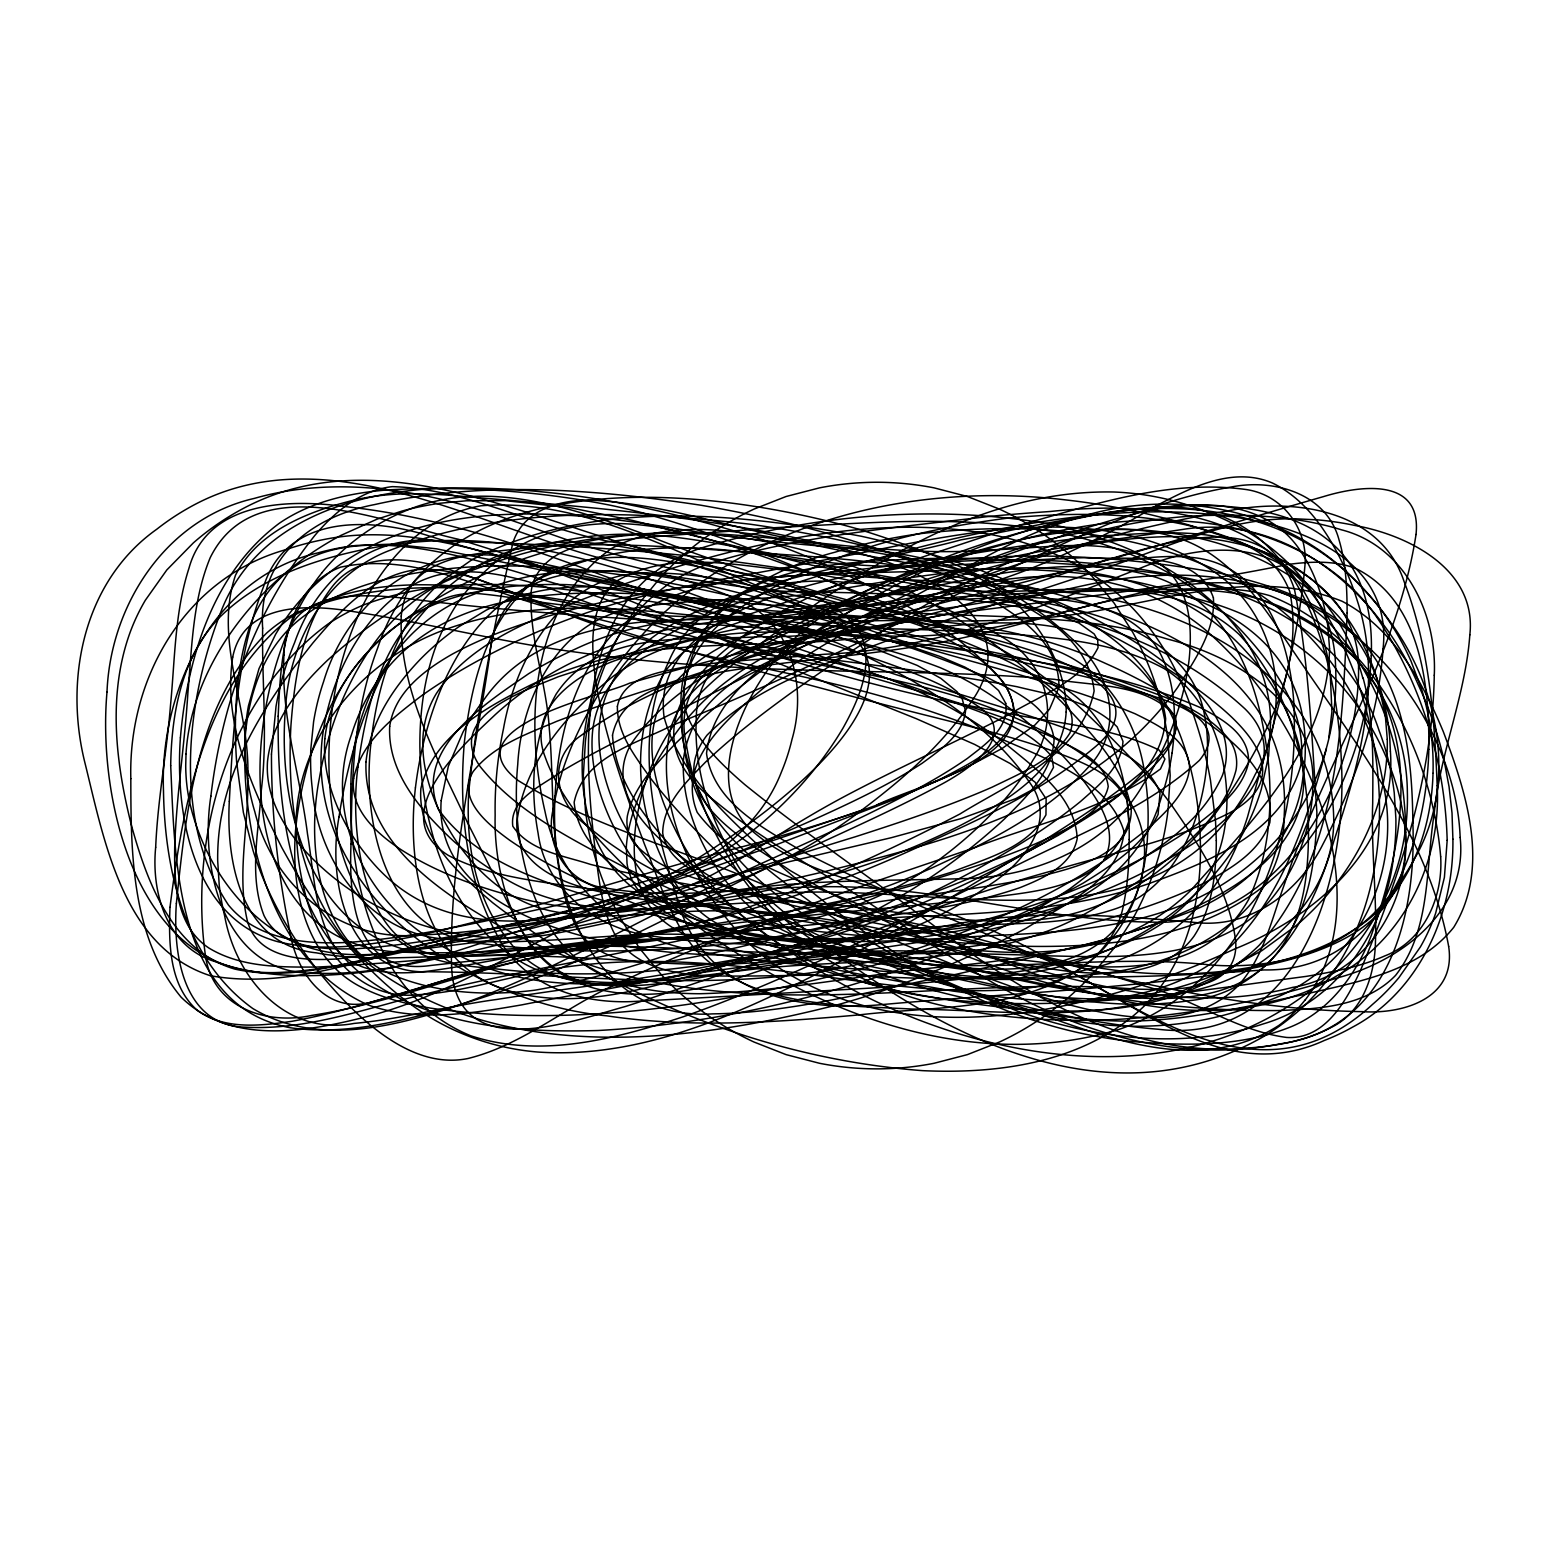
<?xml version="1.0" encoding="UTF-8"?>
<svg xmlns="http://www.w3.org/2000/svg" width="1550" height="1550" viewBox="0 0 1550 1550"><rect width="100%" height="100%" fill="white"/><g stroke="black" fill="none" stroke-linecap="round" stroke-linejoin="round"><path stroke-width="1.5" d="M1172.071 753.048C1176.779 718.347 1175.791 680.779 1158.179 649.547C1130.57 605.314 1073.298 598.629 1025.751 597.389C928.954 597.506 832.156 614.052 735.436 601.865C609.867 590.143 435.317 568.443 364.928 701.762A202.12 202.12 0 0 0 351.559 734.487C322.478 814.079 366.381 902.313 437.177 943.001A262.493 262.493 0 0 0 474.455 962.705C533.142 988.59 599.133 986.711 661.404 978.283C730.554 968.227 799.897 959.373 869.124 949.84C977.101 932.112 1125.552 924.149 1161.589 796.467A246.954 246.954 0 0 0 1172.071 753.048M1328.892 737.49L1331.915 711.76L1330.21 672.467A222.89 222.89 0 0 0 1321.53 634.047C1288.883 511.171 1155.99 500.243 1050.183 511.5A2223.184 2223.184 0 0 0 987.97 516.557C895.512 527.736 801.35 535.351 711.973 562.844C648.656 582.567 604.655 640.673 590.085 703.719A262.628 262.628 0 0 0 583.769 738.42C577.743 790.81 587.683 851.512 631.024 886.29C660.164 909.308 696.473 920.797 732.026 929.535C822.507 950.072 915.74 938.835 1007.326 934.882C1079.885 931.104 1156.048 924.924 1219.598 886.251A259.412 259.412 0 0 0 1259.821 856.123C1314.574 808.79 1339.355 734.816 1335.461 663.749C1333.562 594.173 1276.677 541.318 1216.304 515.821A288.532 288.532 0 0 0 1181.119 502.975A277.043 277.043 0 0 0 1114.004 492.009C973.051 489.199 852.171 575.592 744 655.999C706.722 683.724 672.041 717.456 653.771 760.992A242.439 242.439 0 0 0 641.874 794.511C632.865 829.018 629.048 868.097 646.253 900.763C661.114 927.055 690.99 939.048 718.716 946.566C796.254 962.763 874.297 977.042 952.281 990.973C1037.725 1002.54 1134.484 1014.397 1210.337 964.042C1277.762 912.679 1304.964 827.235 1326.451 748.689M456.126 605.352C429.234 647.125 419.546 697.597 419.876 746.674A340.264 340.264 0 0 0 429.776 823.496C446.071 894.331 493.966 969.273 571.698 979.251C627.653 987.97 684.054 977.663 739.621 970.881C859.843 955.246 990.043 972.683 1098.272 906.169A500.766 500.766 0 0 0 1143.299 877.823C1180.635 849.322 1223.434 817.78 1236.048 770.098A40.416 40.416 0 0 0 1230.061 740.822C1204.156 707.013 1160.098 695.814 1121.967 681.671C1067.466 664.059 1012.053 649.411 958.132 630.036C863.776 597.467 773.14 553.369 675.509 530.914C611.146 515.627 536.959 521.962 487.049 569.548A192.181 192.181 0 0 0 456.068 605.314M1103.697 860.211C1122.142 827.719 1092.75 792.709 1073.588 767.889C1045.417 735.204 1011.956 706.974 974.737 685.081A334.219 334.219 0 0 0 940.056 667.604C848.954 632.536 750.704 622.015 655.572 602.194C559.589 587.896 457.153 569.393 363.552 604.984A199.272 199.272 0 0 0 327.922 624.107C228.586 697.093 188.829 836.458 205.336 954.819C212.001 1007.112 265.806 1025.422 311.705 1015.424C392.208 1002.966 467.984 970.726 547.692 954.548A1503.888 1503.888 0 0 1 637.302 936.723C750.665 917.988 865.52 911.322 979.658 898.923C1020.152 892.897 1065.412 891.676 1099.008 865.481M1305.294 999.827C1347.647 944.686 1342.009 868.833 1321.356 806.271C1297.931 738.129 1258.251 674.541 1202.936 627.789C1061.905 514.794 879.528 616.822 732.859 661.521C674.482 682.136 614.866 699.127 557.012 721.215C527.213 734.002 493.617 745.182 473.021 771.745C456.436 800.013 489.083 825.104 509.311 839.964C543.837 863.931 582.141 881.834 620.833 898.012A969.699 969.699 0 0 0 673.766 917.988C771.067 953.173 875.208 961.581 973.768 992.097C1070.062 1018.466 1183.27 1086.996 1279.273 1025.151A137.407 137.407 0 0 0 1305.236 999.789M321.644 573.151C239.785 674.482 217.329 938.389 394.397 951.836C570.187 959.14 747.274 924.323 907.602 851.841C971.831 822.876 1038.093 794.53 1092.634 748.999C1164.224 691.513 1051.675 656.251 1008.488 643.463C886.968 608.976 762.968 582.257 645.536 534.614C569.179 506.772 482.186 477.245 402.961 511.946A210.316 210.316 0 0 0 321.586 573.113M387.868 565.285C410.711 535.447 443.358 512.333 480.829 505.804C602.873 496 710.791 577.452 824.503 609.538C930.174 648.229 1045.456 653.073 1149.771 695.272C1215.064 725.245 1140.994 779.824 1110.42 801.021C930.271 923.316 710.791 994.848 491.854 968.382C472.924 966.812 453.879 964.817 435.608 959.431C357.333 934.902 330.751 843.413 329.026 769.653A382.036 382.036 0 0 1 335.885 686.786C342.899 652.124 354.466 618.256 372.426 587.702A223.898 223.898 0 0 1 387.868 565.285M1092.188 974.698L1114.121 948.038L1132.701 918.937A296.98 296.98 0 0 0 1168.061 810.03L1170.173 775.562L1168.08 741.113A296.98 296.98 0 0 0 1132.682 632.206L1114.121 603.105L1092.188 576.445A296.98 296.98 0 0 0 999.537 509.156L967.413 496.504L934.011 487.843A296.98 296.98 0 0 0 819.504 487.863L786.083 496.504L753.939 509.136A296.98 296.98 0 0 0 661.327 576.464L639.375 603.105L620.794 632.206A296.98 296.98 0 0 0 585.435 741.113L583.323 775.562L585.416 810.03A296.98 296.98 0 0 0 620.814 918.937L639.375 948.038L661.308 974.698M877.087 804.818C920.7 783.486 1050.454 755.393 1003.664 682.814C953.482 623.488 879.993 590.337 810.902 558.232A736.289 736.289 0 0 0 762.561 539.788C668.825 509.427 570.923 488.909 472.072 488.076C377.386 485.479 262.589 510.764 222.464 607.871C186.078 698.663 171.662 819.621 228.412 904.967C257.048 940.191 306.358 944.609 348.576 942.342C415.749 937.595 481.546 921.843 547.15 907.544A1926.553 1926.553 0 0 0 618.101 889.429L713.194 860.889L862.788 809.933M633.814 892.102C695.504 872.631 757.097 834.733 781.471 771.881A208.862 208.862 0 0 0 792.011 739.311C807.356 686.708 791.759 619.729 735.843 598.707C676.885 572.648 611.766 565.479 551.567 542.694C436.616 504.738 303.819 441.246 187.259 508.691A246.702 246.702 0 0 0 156.821 529.189C83.429 581.114 64.093 678.861 84.785 762.251C104.16 840.139 122.702 947.418 210.374 975.725C300.235 991.496 386.512 948.619 473.777 933.681C554.125 913.861 637.728 899.407 710.888 858.797A338.229 338.229 0 0 0 751.847 831.342C787.923 802.648 819.388 767.851 842.967 728.171C859.475 698.624 876.932 659.389 857.053 627.285C805.225 571.698 719.491 574.585 651.523 551.529C518.378 515.666 368.706 435.279 234.941 513.089A261.562 261.562 0 0 0 193.362 542.887L166.799 569.974L145.332 600.257A198.846 198.846 0 0 0 130.142 632.284C107.512 694.516 115.63 762.852 131.517 825.646C147.134 882.376 172.496 950.983 234.922 969.118C301.339 983.572 366.963 956.331 431.132 942.632C496.523 926.764 562.727 914.016 627.111 894.253M1092.227 974.485C1181.119 967.529 1284.059 916.883 1284.214 815.067A190.243 190.243 0 0 0 1283.516 783.351C1270.748 656.154 1128.497 611.243 1023.271 585.59C951.332 569.509 878.288 559.046 806.271 543.372C742.76 532.115 671.925 516.576 611.766 548.351C530.197 605.449 524.268 722.552 545.038 811.599C559.608 884.585 622.189 938.37 694.284 950.227C768.006 965.534 843.723 966.154 918.356 974.892C976.132 980.046 1034.548 981.983 1092.227 974.485A296.98 296.98 0 0 1 999.537 1041.987L967.413 1054.62L934.011 1063.3A296.98 296.98 0 0 1 819.504 1063.281L786.083 1054.62L753.939 1042.007A296.98 296.98 0 0 1 661.327 974.679M1132.353 1041.522C1183.735 1045.766 1237.675 1047.006 1286.694 1028.444C1327.885 1013.448 1355.649 975.783 1371.014 936.161C1402.13 848.393 1425.167 732.743 1354.409 657.743C1294.56 599.017 1207.721 580.107 1127.896 567.106C1013.409 553.214 895.106 557.884 784.533 592.526C729.876 611.184 654.352 647.881 664.117 717.224C680.469 776.705 730.205 818.865 773.566 859.514C856.104 931.724 948.581 997.289 1055.531 1026.952A475.85 475.85 0 0 0 1132.353 1041.522M797.533 622.538C701.685 612.192 611.611 574.992 517.002 558.872C428.207 538.509 348.556 597.602 323.621 681.535A244.977 244.977 0 0 0 313.584 721.854L310.833 748.882A243.97 243.97 0 0 0 312.248 788.349C317.692 861.006 369.132 934.611 446.729 939.203C531.127 948.329 615.602 930.155 700.212 935.018A947.922 947.922 0 0 1 758.396 938.506C890.281 945.384 1141.594 1049.757 1147.814 829.541A259.063 259.063 0 0 0 1145.45 779.321C1139.095 720.827 1103.309 662.819 1044.061 646.524C978.341 625.735 908.455 631.393 840.643 626.646A721.738 721.738 0 0 1 797.533 622.538M892.684 954.722L767.56 937.324L691.978 923.8A1143.706 1143.706 0 0 1 632.497 909.559C564.103 887.782 483.348 870.693 438.592 809.584C412.765 748.727 486.797 702.654 528.724 673.649A430.299 430.299 0 0 1 574.837 649.295C635.732 620.291 704.243 614.304 770.815 617.036C846.048 621.569 921.146 613.49 995.197 600.489C1076.068 589.271 1173.524 573.326 1239.225 634.531C1297.292 697.151 1314.71 788.621 1306.611 871.488C1284.679 1079.439 1038.829 973.206 911.322 957.648C826.944 940.308 740.125 949.511 655.321 936.491C599.211 930.833 545.794 891.424 538.102 833.261C529.519 786.761 532.677 735.921 556.179 694.051C600.276 627.227 692.094 641.041 760.895 636.663C876.583 638.251 986.788 599.036 1095.133 563.173C1156.145 546.704 1266.892 502.026 1294.502 589.639C1308.956 662.761 1311.881 738.071 1316.88 812.336C1315.679 861.761 1309.246 918.549 1271.233 954.471A103.036 103.036 0 0 1 1264.103 960.051L1259.666 963.151C1152.251 1032.184 1023.678 974.543 909.869 957.357M1241.104 582.722C1143.978 529.461 1028.096 521.342 919.828 533.704A547.266 547.266 0 0 0 835.14 552.168C759.907 571.795 675.064 621.608 681.283 711.198C679.694 774.632 715.48 832.873 766.494 868.407C901.344 977.004 1086.705 1071.399 1260.751 1003.16C1352.763 974.214 1403.234 877.513 1383.394 784.901A271.483 271.483 0 0 0 1367.061 725.884C1355.669 697.752 1339.646 671.557 1320.038 648.384A298.685 298.685 0 0 0 1241.085 582.742M1286.752 566.854C1205.164 512.546 1102.069 509.349 1007.558 518.165C913.008 530.178 817.063 554.861 737.703 609.615C700.736 634.241 666.558 684.499 693.354 727.88C706.471 750.045 725.477 767.909 744.814 784.61C809.216 836.69 878.308 882.648 943.814 933.333C1030.033 998.374 1131.888 1057.081 1243.875 1048.323C1273.887 1046.308 1304.635 1041.639 1331.45 1027.282C1363.341 1011.685 1374.908 974.388 1375.47 941.199C1376.923 895.202 1371.033 849.303 1372.699 803.268C1372.971 761.399 1374.133 718.774 1363.089 677.989M451.554 965.941C448.861 860.463 475.075 757.388 489.974 653.635C492.454 617.171 516.499 585.629 551.006 573.868A289.249 289.249 0 0 1 616.009 553.428C692.424 539.226 769.924 554.803 845.157 568.676C920.623 584.621 997.832 591.073 1072.91 608.995C1126.831 621.957 1188.947 649.353 1203.168 708.679C1211.054 741.927 1207.547 776.957 1198.324 809.565C1186.641 852.054 1159.632 893.362 1116.388 908.494C1058.418 928.411 996.049 921.863 935.929 926.881C827.952 931.821 727.086 974.059 625.406 1006.493C572.454 1020.966 462.539 1062.738 452.154 974.814A148.819 148.819 0 0 1 451.573 965.941M1286.868 566.699A202.546 202.546 0 0 1 1362.799 678.067M229.322 801.311C225.893 862.808 241.568 945.209 316.355 952.843C353.594 959.818 391.666 958.016 429.311 956.854C496.872 953.347 564.529 956.447 631.993 960.768C755.16 972.005 887.491 959.101 990.295 884.352C1021.547 864.241 1056.519 823.844 1031.932 785.811C986.362 717.824 910.393 675.916 837.523 643.095C704.494 593.572 561.778 578.731 426.812 535.215C368.183 517.274 286.382 514.852 263.733 586.171C237.227 654.41 233.197 728.926 229.322 801.311M1270.574 722.184L1268.656 755.819L1261.274 789.318A233.701 233.701 0 0 1 1248.913 821.577C1220.799 881.64 1166.123 925.718 1105.809 950.983A341.252 341.252 0 0 1 1065.761 964.972C1006.26 981.925 943.756 979.445 882.609 976.887C824.309 972.935 765.933 977.275 707.614 975.725C672.564 974.214 629.765 966.096 613.141 931.046C604.093 912.427 600.78 891.715 597.874 871.41C583.188 758.667 566.874 589.077 705.056 546.84C815.901 514.251 935.909 504.331 1050.086 524.055A412.532 412.532 0 0 1 1106.836 540.504C1185.75 568.404 1270.206 630.346 1270.574 722.184M170.694 765.7C174.956 857.692 174.569 1006.066 290.315 1027.747C344.081 1035.342 397.963 1021.993 449.442 1007.636C544.767 981.014 633.194 935.754 721.002 891.056C792.438 853.372 867.768 823.709 938.971 785.637C965.572 771.667 1022.361 735.804 977.663 706.006C928.024 672.448 868.659 658.111 813.091 637.554C708.156 602.776 605.934 554.28 494.857 542.481A435.279 435.279 0 0 0 419.585 541.744A471.762 471.762 0 0 0 368.183 548.603C315.037 559.143 260.671 577.433 221.049 615.951C182.009 654.952 171.507 712.574 170.694 765.7M351.017 843.859C348.731 899.717 354.911 976.423 430.978 965.456C602.117 945.849 779.572 938.602 938.389 864.977C992.639 839.616 1048.284 811.793 1088.875 766.572C1121.464 732.181 1113.83 682.136 1082.384 648.966C1022.225 587.024 939.436 554.512 858.584 529.189C705.366 485.867 441.111 457.134 377.677 647.939A348.227 348.227 0 0 0 368.609 675.374C352.954 730.05 351.579 787.381 351.017 843.859M531.011 600.296C530.933 643.715 546.724 685.236 549.281 728.442C553.292 772.307 551.277 816.598 557.574 860.269C560.732 881.33 564.839 902.643 574.004 922.037C590.899 961.581 640.479 966.754 677.893 959.915C758.144 945.868 836.128 918.026 918.394 916.534C995.333 912.911 1073.569 909.269 1147.155 884.236C1207.431 862.517 1282.141 833.474 1300.799 765.312C1308.181 710.966 1272.007 662.548 1236.551 625.406A341.387 341.387 0 0 0 1202.819 595.646C1078.606 501.076 912.989 520.936 767.018 528.104C706.18 534.053 644.645 534.847 584.389 545.484C556.683 549.243 528.724 569.548 531.011 600.296M555.094 795.847C548.836 895.261 593.921 1021.121 712.613 1013.874C794.007 1012.77 873.038 990.004 952.591 975.124C1030.537 957.164 1109.839 942.439 1184.762 913.783C1243.429 892.471 1294.715 843.374 1302.678 779.321A191.716 191.716 0 0 0 1305.294 746.383C1304.364 585.067 1102.592 567.881 981.654 569.063C896.113 573.558 809.952 570.981 724.935 582.374C682.911 589.407 640.131 604.655 610.526 636.624C572.221 680.101 557.961 739.234 555.094 795.847M617.384 706.316C616.977 733.847 635.558 756.923 650.632 778.333C675.335 810.321 703.719 839.228 732.898 867.089C868.465 992.194 1076.824 1144.481 1264.819 1035.846A248.252 248.252 0 0 0 1305.875 1004.187C1374.753 937.188 1390.04 832.544 1373.261 741.423A398.699 398.699 0 0 0 1354.371 672.971C1342.823 643.056 1328.621 613.626 1308.064 588.768C1269.082 536.726 1195.418 545.581 1142.04 567.474C1039.643 607.406 935.871 649.702 824.542 654.255C777.286 658.576 729.721 660.067 682.775 667.333C658.595 672.429 623.294 677.234 617.384 706.316M278.167 716.158C277.276 814.893 290.683 936.413 385.582 990.721C449.248 1028.076 526.031 1032.513 597.971 1030.517C715.519 1024.066 831.342 996.417 941.083 954.277C985.819 936.142 1029.704 915.566 1069.946 888.712C1093.854 870.809 1119.41 851.26 1128.729 821.558L1127.354 800.982C1111.737 770.931 1077.599 760.624 1048.207 749.347C1013.584 737.451 978.069 728.423 942.594 719.413C808.984 686.127 676.013 649.915 545.212 606.67C479.047 588.051 410.983 552.149 340.651 567.145C282.526 589.271 280.686 663.516 278.167 716.158M174.704 846.998C174.104 882.551 176.08 926.435 208.998 948.096C241.296 967.626 280.705 967.219 317.207 967.045C444.153 960.903 570.477 944.628 696.241 926.861C782.343 913.241 868.62 898.303 951.913 872.03C985.49 858.584 1026.778 848.567 1045.959 814.874L1046.134 798.87L1035.051 782.169L1010.271 763.569L974.698 744.465L916.302 718.696L784.901 665.958L632.574 601.768L537.424 565.188A1728.424 1728.424 0 0 0 458.296 539.245C385.252 522.796 255.149 466.453 210.18 557.748C192.607 600.412 191.929 647.396 187.899 692.734C184.721 744.252 176.429 795.363 174.704 846.998M1129.156 839.519C1129.136 860.289 1128.206 881.214 1124.118 901.635C1116.349 952.243 1069.248 985.626 1020.055 988.861C928.14 997.096 837.174 975.434 746.034 967.142C668.263 958.656 588.535 957.861 512.333 977.585C481.12 984.618 449.946 993.221 417.802 994.693C356.035 1001.591 315.347 942.167 303.994 888.479A247.109 247.109 0 0 1 297.135 845.777C285.897 746.712 360.549 657.219 451.457 627.401C550.076 593.824 655.786 612.25 756.788 622.151C853.139 636.992 952.553 644.471 1044.526 678.571C1109.161 702.634 1130.493 776.724 1129.156 839.519M1131.229 809.061C1132.004 854.496 1076.804 866.779 1041.987 875.924C983.688 888.906 924.129 894.563 865.191 903.844C751.014 916.612 647.319 971.075 534.769 990.198C487.959 996.127 438.786 993.628 394.63 975.783C319.203 945.791 305.505 849.051 319.397 778.119A348.983 348.983 0 0 1 343.383 697.694C364.986 648.791 399.474 601.419 449.733 579.564C528.259 545.503 614.711 529.383 700.232 533.704A511.016 511.016 0 0 1 800.866 549.514C899.581 575.631 989.152 630.831 1061.827 702.014C1090.832 732.685 1123.924 765.7 1131.229 809.061M1213.398 597.777C1215.626 631.238 1194.353 660.358 1177.671 687.347C1096.315 802.241 952.475 839.926 823.031 872.011C733.634 892.199 645.033 916.321 554.997 933.526C472.266 949.259 384.245 924.091 321.916 867.574C292.156 840.681 264.682 803.83 267.491 761.651C271.599 720.963 298.976 687.522 327.496 660.281C398.098 596.769 486.778 551.451 581.173 537.637C674.076 522.989 764.014 559.744 856.046 564.82C932.441 570.245 1008.682 559.763 1085 557.69C1126.249 560.616 1195.806 548.099 1213.398 597.777M1329.571 648.869C1327.42 747.1 1252.497 820.57 1191.233 889.933C1086.492 993.163 928.837 942.187 802.648 921.243C726.078 905.646 648.52 896.191 571.059 886.523C529.441 879.993 486.138 875.227 448.318 855.387C383.702 815.358 462.326 745.841 495.283 714.627C562.824 652.608 653.693 624.844 743.787 619.264C882.318 613.8 1006.493 546.898 1138.436 512.914C1193.674 499.042 1265.788 497.705 1300.721 551.277C1310.021 565.169 1316.706 580.688 1321.472 596.673A200.803 200.803 0 0 1 1327.846 626.316L1329.571 648.869M1358.575 668.418C1358.962 775.697 1286.054 913.744 1167.848 922.114C1048.265 924.304 932.538 882.241 812.665 887.084C744.213 887.472 675.083 900.395 607.058 888.208C567.319 884.643 543.546 844.711 553.583 807.627C561.759 757.349 586.21 711.217 614.459 669.484C714.55 527.678 901.558 479.841 1066.846 500.049A698.217 698.217 0 0 1 1204.873 530.023C1270.671 552.265 1358.943 583.362 1358.575 668.418M235.464 719.587L235.387 730.263A458.742 458.742 0 0 0 236.646 762.212L243.389 812.529L253.018 850.408A346.444 346.444 0 0 0 266.639 886.639C288.397 935.154 320.346 979.019 359.116 1015.327C388.217 1041.813 426.696 1067.02 467.926 1058.514C524.462 1044.622 569.276 1003.702 622.364 981.518C735.921 927.229 855.813 888.15 974.737 847.637C1037.008 823.283 1106.08 809.429 1160.466 768.936L1164.941 759.054L1159.226 750.123C1107.417 724.877 1047.548 723.153 992.077 709.881C849.342 685.313 712.884 635.519 576.077 589.407C477.129 562.669 306.299 489.509 251.313 622.151C240.017 653.286 236.297 686.631 235.464 719.587M626.316 846.784L627.033 863.505A57.951 57.951 0 0 0 640.15 892.451C678.357 931.531 736.889 936.336 787.846 945.984C840.216 953.386 892.567 961.31 944.066 973.594C1024.259 991.632 1106.836 1012.944 1189.509 1000.641C1271.446 992.446 1313.412 911.632 1333.872 841.03C1359.098 764.46 1383.472 680.683 1357.354 600.916A279.407 279.407 0 0 0 1345.342 569.044C1329.416 534.827 1307.406 500.011 1272.356 482.98C1232.173 465.853 1189.664 488.211 1154.343 506.811C1088.914 546.201 1018.931 578.131 944.318 595.587C846.281 619.748 737.296 647.106 675.161 734.138A313.759 313.759 0 0 0 656.871 761.379C641.564 787.555 628.525 816.172 626.316 846.784M1412.883 823.05C1416.293 916.554 1389.149 1028.599 1280.145 1043.867C1188.521 1062.428 1093.409 1037.454 1012.576 993.628C963.616 967.51 918.394 935.154 871.991 904.89C820.357 870.073 764.111 841.882 716.081 801.912C598.959 714.647 753.746 618.644 832.079 587.217A385.349 385.349 0 0 1 871.023 574.042C984.541 547.673 1104.356 552.924 1218.552 572.899C1274.061 584.97 1333.116 604.364 1369.599 650.632C1406.218 699.786 1412.244 763.685 1412.883 823.05M1460.158 837.523C1467.947 910.528 1401.956 960.535 1338.503 977.585C1268.656 999.556 1196.232 1014.165 1123.13 1019.048A710.888 710.888 0 0 1 1060.646 1020.094C975.473 1017.381 887.123 1000.913 815.784 951.758A288.629 288.629 0 0 1 781.123 923.374C732.491 875.304 697.171 812.064 686.301 744.252C672.409 683.376 722.823 648.191 776.976 642.32C881.524 628.874 984.618 607.251 1087.558 584.738C1175.598 565.982 1275.437 571.64 1347.977 630.075A289.966 289.966 0 0 1 1427.918 724.47C1446.305 759.326 1458.744 797.921 1460.158 837.523M612.502 735.165C616.357 795.518 665.88 840.449 704.708 882.047A653.829 653.829 0 0 0 818.109 969.854C966.561 1062.002 1183.367 1103.581 1325.638 978.108A273.672 273.672 0 0 0 1353.751 947.999C1380.992 914.171 1399.728 873.231 1405.346 830.025A236.917 236.917 0 0 0 1407.361 791.972C1406.761 726.117 1373.145 661.094 1316.706 626.181A231.744 231.744 0 0 0 1289.716 610.991C1188.734 561.643 1078.587 612.637 977.585 634.454C893.459 654.739 806.581 657.646 721.467 671.964C682.019 681.089 622.364 687.231 612.502 735.165M1347.124 612.986C1342.61 727.221 1338.561 854.709 1259.433 945.035C1166.336 1036.175 1017.866 1013.119 901.945 991.768C815.319 971.54 730.031 942.09 653.577 895.977C620.426 872.708 578.402 846.591 574.139 802.28C583.808 756.555 636.042 744 672.216 725.381C780.483 682.097 884.992 630.269 989.346 578.382C1067.466 541.783 1145.954 501.464 1231.824 486.894C1274.507 478.582 1327.033 493.597 1339.142 540.291C1346.136 563.812 1347.027 588.613 1347.124 612.986M1390.389 751.324C1397.499 846.959 1315.911 916.302 1234.885 948.891A857.634 857.634 0 0 1 1165.464 977.236C1043.014 1020.152 894.544 1043.751 779.631 968.246A248.988 248.988 0 0 1 740.706 935.057C691.319 880.768 653.906 804.217 670.336 729.721C679.404 697.423 707.517 675.877 735.32 659.893C780.173 635.287 826.576 613.567 872.727 591.499C965.088 547.925 1068.493 517.836 1171.296 533.181C1265.652 545.774 1363.671 605.934 1384.479 704.553A223.142 223.142 0 0 1 1389.846 739.583L1390.389 751.324M155.678 847.269C151.106 892.742 166.954 947.592 215.663 961.756C259.799 977.643 307.83 977.43 353.981 973.206A469.127 469.127 0 0 0 393.157 967.51L442.486 955.633L554.125 919.518L604.519 905.103L891.386 837.678L961.542 818.458L1015.599 798.696L1034.722 788.504L1047.606 778.061L1053.496 767.327L1051.656 756.264C1019.803 719.704 968.072 709.667 925.021 691.377C855.658 667.042 785.249 645.769 716.507 619.671C595.859 572.938 474.862 520.509 344.914 506.559C288.377 498.79 207.409 501.057 188.945 568.308C174.704 612.424 174.976 659.409 170.519 705.114C166.722 752.622 157.713 799.606 155.678 847.269M247.69 778.584C248.969 825.937 236.453 874.064 247.361 920.874C257.629 959.121 304.091 960.864 336.447 959.004C515.859 936.878 709.571 925.641 859.029 812.142C900.279 781.239 940.424 747.139 969.641 704.223C1031.622 619.864 922.308 568.831 853.701 551.858C723.017 516.499 587.314 507.044 452.949 495.496C428.808 493.675 404.472 492.745 380.37 495.554A252.127 252.127 0 0 0 357.74 499.236C311.066 510.279 258.579 529.751 235.523 575.147C212.815 642.107 251.197 710.442 247.69 778.584M271.463 754.114C271.386 813.556 277.799 873.173 289.831 931.376C296.244 972.819 326.43 1016.238 373.957 1001.358C455.526 979.6 534.285 944.686 620.194 942.109C730.922 934.243 851.454 930.116 942.187 857.363A422.084 422.084 0 0 0 974.795 830.238C997.018 809.546 1017.575 786.644 1032.862 760.294C1060.646 718.057 1047.974 664.408 1004.051 638.193C914.054 583.168 806.039 571.408 703.584 557.477C616.977 548.022 529.926 543.217 442.835 541.337C372.368 531.553 317.149 578.053 294.616 642.591A303.994 303.994 0 0 0 284.483 670.821A293.299 293.299 0 0 0 276.016 706.471L271.463 754.114M1387.269 739.311C1388.393 798.269 1362.605 855.329 1323.7 898.768A279.853 279.853 0 0 1 1295.548 926.086L1261.836 950.654L1225.178 970.319A322.691 322.691 0 0 1 1160.059 991.903C1083.76 1009.903 1006.279 989.346 931.647 973.322C857.634 954.877 774.709 962.066 708.834 918.452A129.793 129.793 0 0 1 680.159 890.456C636.856 827.661 624.476 736.289 666.306 669.774C712.884 611.921 794.162 611.649 861.257 598.823A759.248 759.248 0 0 0 904.696 590.376C1050.377 554.048 1270.516 467.344 1362.062 642.63A228.392 228.392 0 0 1 1376.691 677.621L1385.235 714.453L1387.269 739.311M1294.308 719.161C1296.207 842.386 1245.27 986.052 1118.829 1029.471C942.303 1082.152 756.691 986.962 628.428 869.841C595.123 837 561.003 801.66 545.058 756.749C525.314 705.211 582.393 669.949 624.34 657.568C775.097 611.669 933.41 598.804 1087.422 567.242C1123.13 560.79 1159.574 553.389 1195.98 557.903C1270.477 567.591 1294.366 655.049 1294.308 719.161M1005.737 703.351C1009.341 728.655 984.812 744.697 967.549 758.299C935.929 780.27 901.461 797.669 866.973 814.622C806.756 843.839 745.085 869.938 684.926 899.252C610.022 936.142 537.075 977.682 458.044 1005.427C393.157 1027.34 315.561 1046.463 252.786 1008.507C184.973 959.741 164.668 869.899 163.486 790.752C159.437 689.982 213.454 576.561 318.409 552.769A241.122 241.122 0 0 1 355.899 545.484L392.014 544.127L436.461 548.816L550.327 571.814L758.725 610.371L839.267 627.459L909.831 646.195L939.61 656.328L964.778 667.062L984.657 678.435L998.549 690.506L1005.737 703.351M1144.578 848.993C1144.888 870.499 1138.843 891.696 1129.408 910.896A164.978 164.978 0 0 1 1116.717 932.267L1106.681 945.132A142.794 142.794 0 0 1 1082.074 967.529C1016.819 1011.821 934.107 1005.931 859.184 1014.901C775.349 1022.264 690.447 1028.444 606.806 1015.831C456.921 1001.61 281.906 874.355 328.716 705.502A241.703 241.703 0 0 1 343.809 664.272C362.623 625.212 393.022 587.256 436.48 575.379C474.261 566.118 513.205 576.503 549.204 588.206C630.346 619.419 713.426 645.866 799.238 660.823C877.009 676.149 956.505 689.518 1028.619 723.986C1079.711 748.65 1141.691 785.559 1144.578 848.993M1226.941 799.432C1226.883 972.702 1003.47 972.489 879.664 987.563C798.831 992.213 717.999 996.979 637.166 1001.281C582.393 1004.981 521.808 986.653 496.233 933.41C464.923 875.208 458.858 806.872 464.38 741.966C471.316 684.344 486.157 621.027 532.987 582.354C580.901 547.596 644.044 555.888 698.488 566.719C770.563 582.199 840.565 606.05 912.853 620.678C995.604 641.061 1087.286 626.82 1164.147 668.592C1208.322 695.814 1225.914 749.967 1226.941 799.432M1341.467 763.879C1347.318 876.506 1300.392 1046.599 1158.218 1029.258C1081.319 1022.942 1006.066 1002.966 932.422 980.666A939.92 939.92 0 0 1 883.539 963.209C817.431 936.684 752.525 905.839 693.548 865.597C655.786 839.732 601.264 792.922 631.993 742.644C671.072 686.359 736.463 657.123 794.937 625.386C854.883 595.219 915.759 566.409 979.503 545.096A868.271 868.271 0 0 1 1028.677 530.274C1079.575 517.7 1131.771 503.944 1184.684 507.877C1303.899 518.243 1337.96 665.57 1341.467 763.879M1305.158 562.882C1298.222 649.547 1270.341 733.402 1247.537 816.928C1162.442 1087.17 801.834 954.606 625.832 868.058C573.946 840.042 517.623 813.44 480.054 766.436C445.276 716.274 524.966 690.699 558.407 676.691C710.675 627.304 862.614 576.813 1014.591 526.554C1089.689 505.784 1167.441 478.64 1246.394 489.567C1281.986 494.838 1306.882 527.387 1305.158 562.882M1437.179 785.734C1441.423 861.742 1404.416 938.738 1336.681 975.919A250.654 250.654 0 0 1 1305.739 991.864C1159.032 1049.97 1009.147 957.939 872.999 910.722C812.781 882.841 738.769 868.174 697.209 812.336C673.669 755.044 740.183 708.796 777.325 676.342A503.847 503.847 0 0 1 797.649 661.714A497.938 497.938 0 0 1 840.623 635.481C965.069 577.123 1097.71 532.754 1233.413 509.892C1297.311 498.131 1380.74 510.996 1404.067 581.482C1429.1 646.292 1434.486 716.914 1437.179 785.734M262.647 628.157C261.756 682.232 267.898 736.463 261.291 790.403C258.811 831.769 248.407 875.634 264.023 915.585C280.724 949.278 324.241 949.627 356.771 948.678C421.542 944.473 485.208 930.252 548.429 916.283A1507.569 1507.569 0 0 0 618.954 897.741L686.65 876.583L779.65 843.452L896.346 798.715L960.593 770.641L1002.443 748.282L1034.896 725.032L1049.563 709.106L1058.941 687.289C1059.774 631.586 998.258 604.229 957.067 580.863C876.002 542.946 788.659 520.529 700.774 505.203C593.224 488.986 481.546 480.461 374.499 504.603C311.201 516.673 257.959 557.845 262.647 628.157M350.901 784.106C347.762 878.559 373.86 996.088 470.677 1035.749C540.873 1058.902 615.699 1038.81 683.434 1016.703C792.825 978.147 895.784 924.071 1000.079 873.871C1067.408 838.317 1142.369 812.239 1199.429 760.333C1240.155 710.229 1139.812 694.342 1110.866 683.027C1001.649 655.669 890.514 636.236 782.382 604.384C682.814 577.22 572.124 549.262 473.293 594.522C396.393 623.081 351.327 703.874 350.901 784.106M365.994 761.806C363.049 840.914 438.766 891.676 499.933 926.241A549.708 549.708 0 0 0 580.146 961.562C759.481 1026.119 950.809 974.543 1135.608 989.113C1171.257 989.888 1238.954 993.666 1235.718 941.412C1229.286 890.32 1199.661 845.719 1170.986 804.256A463.586 463.586 0 0 0 1151.03 779.069C1100.093 726.175 1048.381 668.534 979.561 639.026C902.236 609.847 818.109 617.888 737.529 607.212C672.797 599.075 607.678 578.499 542.054 590.55A193.266 193.266 0 0 0 500.301 603.434L486.177 610.177L458.742 626.82A269.506 269.506 0 0 0 421.348 658.246C393.836 686.534 370.276 721.699 365.994 761.806M468.701 792.573C466.007 840.333 473.719 890.359 501.134 930.562A163.002 163.002 0 0 0 512.256 945.229C551.335 992.872 621.046 987.989 675.529 976.597C781.529 948.6 892.296 948.464 998.491 922.134A519.792 519.792 0 0 0 1057.642 902.178A543.721 543.721 0 0 0 1102.379 881.601C1148.976 855.949 1199.952 826.15 1222.408 775.446C1238.993 730.476 1200.262 690.292 1167.615 664.989C1067.601 587.314 940.869 560.809 818.245 543.837C744.484 532.367 673.494 505.649 598.707 500.65C565.75 497.86 524.016 507.509 512.856 542.926C494.276 625.212 477.168 708.544 468.701 792.573M1434.273 675.219C1432.607 777.558 1399.553 876.583 1360.551 970.281C1346.562 1000.273 1325.211 1039.953 1286.558 1037.434C1236.338 1030.905 1193.829 999.072 1145.314 986.246C1043.363 952.669 937.014 936.181 832.195 914.364C787.652 904.483 742.469 894.989 700.988 875.401C683.938 866.121 666.035 853.624 662.702 833.048C663.148 803.404 686.321 781.898 705.482 762.154C731.755 737.064 760.663 714.957 790.016 693.644C889.797 623.158 995.197 554.009 1116.039 526.864A502.568 502.568 0 0 1 1197.201 515.762C1245.483 514.077 1294.967 515.433 1341.506 529.829C1404.61 545.929 1437.237 613.645 1434.273 675.219M130.82 778.662C130.936 852.926 131.208 936.975 181.079 997.134C231.57 1046.734 310.543 1031.37 372.039 1015.269C445.005 995.41 509.601 955.071 576.988 922.153C655.204 884.546 736.599 854.186 815.765 818.729C852.19 802.183 888.538 785.094 922.153 763.259C940.172 749.909 962.821 735.32 965.534 711.004L962.163 698.74L957.106 691.765L940.734 678.28L917.251 665.434L871.972 647.551L819.078 631.489L763.627 617.481L579.971 578.227A995.255 995.255 0 0 1 548.119 569.935C475.133 549.165 398.815 523.784 322.226 539.865A280.221 280.221 0 0 0 285.529 549.746C184.915 578.092 128.127 677.893 130.82 778.662M176.371 903.456C172.883 952.456 182.183 1025.945 245.811 1027.204C308.954 1030.576 369.191 1007.016 429.796 992.949C493.326 977.042 557.806 965.495 621.957 952.475C727.144 931.163 832.292 908.842 935.386 878.85C981.324 864.784 1027.495 850.097 1069.888 827.138C1085.543 817.044 1104.104 806.291 1108.231 786.567C1104.704 758.958 1074.111 748.844 1052.876 737.374C1015.715 720.827 976.868 708.524 938.021 696.628C838.996 668.341 740.357 638.426 640.247 614.168C528.472 592.914 404.724 567.455 295.682 613.122A139.558 139.558 0 0 0 266.619 633.078C196.695 703.332 186.116 809.662 176.371 903.456M1216.304 840.643C1216.149 873.406 1212.449 908.009 1194.081 936.084C1164.98 976.132 1109.955 975.899 1065.567 970.959C947.941 955.498 834.675 910.702 714.976 910.819C661.676 910.664 607.929 921.591 554.958 911.729C508.729 903.456 472.072 869.143 449.113 829.696C425.707 789.589 410.304 736.153 436.364 693.548C466.86 646.893 521.052 624.495 570.613 604.054C770.97 524.927 1109.199 440.781 1194.74 718.716A422.918 422.918 0 0 1 1210.473 780.212L1215.529 820.958L1216.304 840.643M186.019 753.881L185.709 765.971A180.73 180.73 0 0 0 189.739 802.629C203.573 863.098 243.428 920.739 301.843 945.113C360.123 966.619 422.259 947.031 480.306 934.824C544.011 920.216 609.944 914.732 671.847 892.839C720.673 875.149 762.581 843.684 807.007 817.625A914.268 914.268 0 0 1 849.09 794.046C901.674 766.378 955.885 741.927 1008.701 714.686C1039.779 695.543 1080.737 682.136 1098.039 647.667L1097.691 639.956L1094.145 633.931L1078.858 623.003L1054.291 613.335L1004.381 600.664L811.677 565.169L631.974 520.296L569.896 507.664L505.3 500.65L466.298 500.786L440.51 503.208A290.431 290.431 0 0 0 402.051 511.054L376.96 519.192L340.787 535.467A313.507 313.507 0 0 0 239.959 620.329C210.219 658.692 188.945 704.979 186.019 753.881M389.689 726.446C387.403 773.043 421.619 811.406 453.608 841.146A309.051 309.051 0 0 0 491.931 870.054C582.684 934.786 695.717 898.554 797.649 902.003C875.304 905.762 952.01 925.679 1030.072 920.119C1110.943 916.786 1180.538 864.919 1225.043 800.052C1265.304 739.776 1304.674 666.481 1289.794 591.732C1262.01 518.107 1163.546 533.355 1101.391 535.796C1015.173 544.244 930.31 562.844 844.072 571.097C785.443 577.026 726.524 580.553 668.263 589.756A1030.362 1030.362 0 0 0 592.449 604.558C544.205 616.164 496.019 630.327 452.251 654.158C424.409 670.046 394.475 692.482 389.689 726.446M1447.177 840.333L1444.406 877.358L1435.649 913.241A192.103 192.103 0 0 1 1420.323 947.031L1398.952 977.585A228.877 228.877 0 0 1 1372.428 1004.497C1243.391 1123.866 1106.933 974.369 984.289 927.462A807.066 807.066 0 0 0 936.665 908.281C874.123 883.403 801.621 875.363 749.929 828.959C713.969 793.096 729.585 736.734 750.684 697.403A245.849 245.849 0 0 1 768.102 669.406C812.898 604.558 890.649 577.627 962.957 556.431C1033.036 534.653 1105.906 516.286 1179.899 520.955C1256.798 524.249 1337.204 555.307 1380.178 622.325C1422.28 686.631 1445.084 763.646 1447.177 840.333M180.401 737.8C174.937 813.556 192.626 918.627 277.76 941.683C322.729 952.553 369.52 945.19 414.199 936.394C530.546 910.935 643.386 872.011 758.706 842.483C821.016 824.271 883.597 805.671 942.516 778.081C970.242 763.026 1005.136 747.623 1014.494 714.589C1011.917 664.349 949.394 642.901 913.163 619.884C824.639 577.607 733.964 538.102 639.201 511.965A644.335 644.335 0 0 0 608.782 504.932C536.3 490.633 461.881 485.867 388.139 489.877C350.145 492.842 311.337 501.406 279.426 523.183C212.931 572.531 187.162 658.595 180.401 737.8M401.237 616.086C398.641 690.196 437.352 757.446 467.519 822.701C483.949 854.941 499.953 887.414 516.344 919.673C557.361 1015.405 671.731 1001.939 753.358 972.857C854.883 940.366 952.979 897.547 1056.034 869.783C1114.024 852.577 1174.299 840.584 1228.704 813.363C1327.749 760.372 1182.844 679.404 1139.327 650.884A755.431 755.431 0 0 0 1088.003 623.701L1027.728 598.164A624.321 624.321 0 0 0 965.999 579.119C885.806 558.542 802.629 556.373 720.518 550.25C656.89 545.716 592.914 542.016 529.209 547.402C482.612 554.571 407.011 550.676 401.237 616.086M1200.417 847.54C1201.056 903.882 1185.847 962.279 1146.244 1004.071C1087.945 1061.866 1001.126 1074.324 922.463 1070.643C766.921 1058.979 615.757 997.832 492.571 902.643C458.858 873.696 417.183 837.387 420.883 788.504C433.051 735.669 486.545 707.129 531.262 684.712A422.995 422.995 0 0 1 573.345 668.011C677.602 632.536 789.706 653.577 896.501 632.148C962.899 624.456 1033.637 612.986 1097.536 639.084C1155.661 664.737 1183.561 728.461 1194.759 787.381A337.377 337.377 0 0 1 1200.417 847.54M244.648 745.686C243.292 842.076 272.044 960.942 367.447 1004.729C417.221 1022.477 471.142 1013.564 521.808 1004.865C605.798 988.125 691.067 976.616 773.276 951.971C859.301 926.202 938.757 879.896 1004.536 818.884C1026.197 797.01 1052.353 772.597 1054.077 739.834C1050.416 706.354 1014.301 691.222 987.873 677.893C941.625 657.665 893.711 641.467 845.622 626.278A1462.192 1462.192 0 0 0 787.342 609.673C679.113 582.567 567.649 558.542 455.429 568.036C400.539 573.171 342.957 584.641 298.937 619.961C261.659 650.206 246.779 699.321 244.648 745.686M324.822 738.827C322.594 770.796 332.998 802.396 348.886 829.792A208.01 208.01 0 0 0 370.799 860.386C463.256 970.377 614.846 898.903 732.879 890.611C809.1 879.315 886.212 880.923 962.976 878.676C1033.327 877.397 1106.429 848.005 1143.028 784.823C1167.189 746.984 1183.696 703.971 1189.16 659.312C1192.415 626.975 1190.071 588.283 1162.946 566.118C1111.776 533.801 1047.587 548.874 990.663 549.804C846.552 561.991 701.259 507.703 558.833 548.351A473.912 473.912 0 0 0 458.587 586.559C398.699 618.392 332.94 666.054 324.822 738.827M683.395 759.694C681.438 803.229 699.651 845.506 725.032 880.051A185.361 185.361 0 0 0 782.324 929.961C915.294 993.744 1069.054 949.181 1210.879 965.011C1275.902 969.932 1345.826 951.332 1387.444 898.07A226.145 226.145 0 0 0 1414.569 858.623C1457.291 784.784 1439.776 690.428 1391.532 623.72A298.898 298.898 0 0 0 1360.222 585.784C1289.154 508.09 1173.214 486.002 1075.099 518.63A382.85 382.85 0 0 0 1041.987 530.061C981.15 554.532 927.597 593.631 867.206 619.07C800.904 652.317 694.865 671.576 683.395 759.694M1448.649 946.352C1456.632 998.762 1402.963 1014.32 1362.334 1011.646C1283.245 1010.426 1204.679 997.289 1127.722 979.697C998.684 947.205 870.073 911.904 738.168 892.8C688.704 884.449 639.084 876.486 590.376 864.377C563.599 855.523 529.712 851.357 512.798 826.208C509.156 798.618 542.868 785.501 561.061 771.667C600.761 748.03 642.649 728.364 683.899 707.672C780.018 660.416 873.076 606.689 972.083 565.498C1038.984 539.342 1115.419 514.116 1186.118 540.931C1225.585 556.799 1252.303 590.531 1275.534 624.456C1341.118 725.574 1426.349 824.949 1448.649 946.352M169.977 907.37C168.698 942.671 168.737 984.928 197.315 1010.368C224.614 1030.169 260.787 1025.829 292.175 1021.256C368.532 1007.248 440.975 977.856 516.809 961.581A988.377 988.377 0 0 1 555.268 953.676C653.887 935.754 754.366 932.131 853.759 920.177C909.85 913.183 966.502 906.053 1020.191 887.569C1043.441 878.172 1071.844 865.849 1077.231 838.453C1074.886 795.034 1034.102 767.754 1003.741 742.295C962.86 711.896 917.271 687.735 868.756 672.041C775.387 645.381 679.113 630.346 585.067 606.147C489.103 588.206 379.169 563.793 290.276 617.714C203.689 685.526 183.055 804.469 169.977 907.37M353.652 778.371C349.932 808.809 375.429 832.118 398.214 847.811C433.012 870.79 472.556 885.515 512.663 896.229C584.621 916.689 660.261 911.419 733.189 899.659C905.2 863.602 1157.308 978.903 1255.151 774.574C1294.541 705.928 1278.401 611.049 1209.31 568.695C1092.459 494.469 947.806 537.559 822.004 560.422C747.042 576.058 670.511 585.338 597.506 609.208A681.244 681.244 0 0 0 545.755 628.312C502.2 646.66 459.943 668.534 421.348 695.892C393.235 717.34 361.363 741.83 353.652 778.371M1405.501 841.359C1408.098 946.197 1280.901 964.371 1202.219 976.577C1096.199 990.314 989.249 994.984 882.822 1004.516C798.482 1012.654 701.724 992.601 677.757 900.027C656.812 834.404 638.445 763.239 656.328 694.768A190.805 190.805 0 0 1 668.205 662.838C696.88 592.391 782.421 574.682 851.144 582.994C912.136 587.179 973.148 593.979 1034.373 590.453C1084.089 588.864 1134.503 585.977 1183.619 595.839A297.387 297.387 0 0 1 1234.517 610.933C1268.636 624.553 1300.237 644.587 1326.626 670.201A265.011 265.011 0 0 1 1363.438 714.821L1370.045 725.439A280.007 280.007 0 0 1 1387.095 759.287C1397.887 785.288 1405.211 813.072 1405.501 841.359M1124.138 831.749C1119.022 881.582 1063.765 904.502 1026.332 928.14C980.607 952.339 933.139 973.322 884.275 990.295A796.39 796.39 0 0 1 837.969 1004.652C685.875 1043.654 501.774 1065.373 368.668 964.081A191.328 191.328 0 0 1 342.395 936.452C305.738 888.983 292.311 827.952 290.354 769.052A481.643 481.643 0 0 1 290.974 725.032C294.616 677.602 301.979 627.266 331.138 588.128C358.612 550.773 410.789 556.993 449.5 569.664C515.065 590.608 576.794 622.344 643.657 639.588C727.744 663.361 814.622 675.761 898.303 701.162A1014.727 1014.727 0 0 1 984.812 731.348C1032.92 754.908 1106.777 774.806 1124.138 831.749M1312.889 784.591C1312.308 825.588 1297.892 866.489 1271.911 898.283A134.908 134.908 0 0 1 1242.635 924.439C1186.079 960.206 1116.116 957.338 1051.849 955.924C976.558 953.366 901.015 951.119 825.917 958.384A993.821 993.821 0 0 0 771.687 965.049C717.572 972.722 663.923 988.435 608.801 985.471C524.326 984.386 493.326 885.844 495.147 815.203A389.031 389.031 0 0 1 503.498 728.674C516.247 655.553 564.859 570.691 648.985 573.151C709.551 571.892 767.87 590.802 826.77 602.117A593.34 593.34 0 0 0 877.842 610.002C974.427 619.748 1073.646 610.545 1167.731 639.123C1236.164 656.599 1316.105 704.359 1312.889 784.591M441.188 800.536C434.659 889.874 537.385 927.249 608.782 942.322C703.332 964.623 800.517 951.216 896.346 950.828A717.805 717.805 0 0 1 951.603 953.444C1047.742 956.079 1189.373 1004.652 1248.641 899.446C1275.805 841.243 1274.042 773.683 1260.053 712.225C1246.897 655.999 1215.355 597.796 1157.637 577.84C1071.341 550.773 980.859 578.247 895.106 593.999C829.734 608.143 763.375 618.644 696.376 619.671C619.283 619.477 530.72 631.819 483.445 700.426A234.728 234.728 0 0 0 462.927 732.259L448.318 766.359L441.188 800.536M1333.756 820.628C1333.349 903.185 1258.426 960.748 1188.133 988.629A317.556 317.556 0 0 1 1147.639 1001.61C1070.449 1020.578 990.508 1010.058 912.078 1009.05C837.155 1005.001 747.798 1007.481 693.257 946.934C669.368 916.806 658.479 879.141 644.393 843.975C624.786 791.217 605.217 737.936 595.917 682.213C591.306 648.597 587.954 607.29 615.234 581.928C674.56 545.736 748.359 569.548 813.266 572.493C893.846 580.959 975.124 580.998 1055.531 591.441C1184.297 600.916 1332.012 674.018 1333.756 820.628M696.337 717.379C693.276 770.583 711.334 823.438 739.408 868.097A236.995 236.995 0 0 0 776.163 911.884C842.851 973.361 934.669 992.93 1021.004 1009.631C1062.002 1017.226 1103.697 1022.729 1145.469 1020.636C1198.538 1018.04 1250.424 1005.698 1302.252 994.868C1355.572 982.099 1417.417 972.78 1453.745 927.307C1490.751 867.244 1466.126 792.263 1443.263 731.561C1422.028 680.644 1392.811 627.769 1342.106 601.264C1240.484 560.635 1133.651 615.369 1029.859 618.489A707.788 707.788 0 0 1 997.599 620.349C928.004 622.887 857.673 615.776 788.698 628.137C742.489 633.64 696.415 667.43 696.337 717.379M1371.285 655.824L1369.677 680.993L1365.976 706.257A345.863 345.863 0 0 1 1356.812 743.806C1341.273 794.704 1313.509 842.561 1273.48 878.036C1196.755 945.423 1087.984 949.743 991.051 945.113C912.291 938.602 832.757 936.452 754.889 922.25C706.006 912.698 660.823 884.333 634.241 841.708A227.869 227.869 0 0 1 614.73 805.419C526.574 594.871 830.509 576.077 960.961 539.846C1091.491 516.964 1379.345 433.651 1371.285 655.824M1440.667 856.724C1443.166 896.966 1424.159 940.889 1384.77 955.924C1359.873 966.967 1332.884 971.908 1306.185 976.384C1103.174 1003.102 826.964 1056.868 691.087 857.789A304.691 304.691 0 0 1 676.091 831.342C655.592 790.306 640.208 740.202 663.884 696.841C711.082 628.932 801.524 617.656 877.009 604.965C976.229 592.313 1076.397 591.771 1176.237 589.232C1207.489 588.477 1239.516 586.733 1269.896 595.704C1372.041 635.694 1432.026 751.789 1440.667 856.724M1452.892 839.112C1453.997 913.163 1419.878 991.303 1352.608 1027.108A213.764 213.764 0 0 1 1324.533 1040.379C1216.324 1090.115 1126.249 989.752 1032.629 954.567C956.273 919.596 877.145 890.63 802.726 851.493C763.976 828.494 713.368 803.094 706.529 753.474C713.639 690.602 777.751 656.173 825.549 624.766A575.476 575.476 0 0 1 868.019 602.524C967.743 556.159 1078.781 545.348 1186.254 528.899C1289.561 514.271 1379.519 594.89 1418.037 684.306A379.634 379.634 0 0 1 1444.096 760.469L1449.056 786.722L1452.021 813.014L1452.892 839.112M107.008 691.901C97.282 800.362 137.117 975.047 274.408 972.606C339.993 970.842 402.671 948.678 467.441 940.424C557.574 928.993 643.792 895.299 719.084 844.556C782.401 803.113 957.881 671.189 814.602 612.018C732.065 576.891 641.739 566.622 557.496 536.455C514.29 521.498 471.374 505.048 426.405 496.078C369.849 484.336 310.174 482.418 254.239 498.422C166.296 518.475 110.379 604.616 107.008 691.901M283.941 655.069C280.763 715.693 299.906 774.477 307.52 834.132C313.313 869.046 314.359 905.839 329.762 938.331C347.549 975.183 395.017 975.221 430.009 970.92C501.561 961.271 571.621 940.986 644.257 939.377C759.074 934.398 876.254 950.034 988.648 918.762C1063.552 898.128 1136.596 867.399 1200.126 822.236C1219.966 806.426 1242.79 788.95 1248.467 762.813C1250.23 734.564 1221.691 718.522 1199.991 707.439C1110.691 668.844 1012.789 657.239 917.271 643.676A3271.585 3271.585 0 0 0 795.382 630.676C666.423 620.097 536.92 615.389 408.502 598.668C361.886 593.476 284.677 587.741 283.941 655.069M1383.065 648.772C1378.512 717.437 1354.409 783.99 1322.731 844.595C1299.307 891.269 1251.799 927.966 1197.549 922.715C1113.307 915.178 1028.328 908.668 944.57 926.222C838.298 944.589 698.449 964.371 631.509 856.801A248.077 248.077 0 0 1 612.386 823.98C598.842 795.479 589.659 763.801 592.526 731.968A97.263 97.263 0 0 1 604.364 694.226C637.67 639.646 701.588 616.319 758.648 595.2C822.43 573.81 887.007 554.629 952.456 539.09C1031.176 521.381 1112.028 507.896 1192.977 512.856A483.077 483.077 0 0 1 1219.714 515.394C1293.184 522.524 1393.198 556.528 1383.065 648.772M682.736 702.169L682.174 712.264A208.068 208.068 0 0 0 683.511 742.566L684.926 752.486A193.75 193.75 0 0 0 691.106 778.391C738.304 916.573 894.97 961.019 1016.742 1010.833C1095.075 1038.868 1182.921 1050.416 1263.308 1023.891C1336.894 1002.346 1385.177 930.969 1393.527 856.976A258.269 258.269 0 0 0 1395.891 818.768L1394.264 793.077A258.714 258.714 0 0 0 1379.093 730.651C1343.269 620.329 1226.205 577.239 1120.34 569.296A1817.336 1817.336 0 0 0 1078.703 564.743L980.995 558.62A1151.146 1151.146 0 0 0 909.579 559.124C855.232 562.069 798.211 563.677 748.747 589.019C706.626 609.944 685.662 657.142 682.736 702.169M1433.014 773.334C1431.541 829.056 1410.965 887.859 1364.93 922.095C1327.536 950.053 1281.366 963.112 1235.737 969.719A456.533 456.533 0 0 1 1099.551 967.956C1035.458 957.609 974.097 935.27 910.489 922.637C856.259 911.458 801.389 903.786 747.294 891.986C708.156 881.717 663.594 874.665 634.686 843.781A35.34 35.34 0 0 1 627.401 815.765C633.814 786.373 656.154 763.995 676.149 742.915C730.438 690.021 792.748 645.904 857.441 606.709C1007.577 517.099 1246.277 441.227 1376.497 603.783A267.859 267.859 0 0 1 1410.907 660.842L1421.311 688.316A252.669 252.669 0 0 1 1429.158 720.363L1431.134 733.499A261.601 261.601 0 0 1 1433.014 773.334M296.302 823.089C289.559 882.706 302.986 957.881 361.596 987.311C383.16 998.413 407.011 1004.109 430.803 1008.178C578.751 1028.909 728.926 1003.393 872.107 965.805C944.88 944.899 1017.013 919.964 1083.353 883.035C1112.067 865.016 1142.66 845.951 1158.082 814.467L1160.039 792.709C1144.656 754.385 1100.733 743.38 1066.284 728.616C1019.299 711.566 971.153 698.023 923.471 683.085C805.38 648.191 691.494 591.48 566.777 584.641C518.746 583.478 469.049 588.283 424.913 608.607C345.262 647.512 306.338 739.253 296.302 823.089M357.895 767.134C348.324 839.558 366.284 973.071 466.511 953.56C637.864 929.942 810.882 972.179 982.08 944.841A1015.463 1015.463 0 0 0 1064.54 929.671C1112.939 918.394 1161.163 904.483 1205.803 882.241C1231.378 868.387 1259.685 851.628 1269.818 822.643C1277.51 757.621 1200.301 718.386 1154.673 688.103A572.551 572.551 0 0 0 1105.731 663.516C935.638 585.106 745.453 637.399 566.622 605.391C535.777 602.311 505.377 595.684 474.474 593.301C390.677 593.262 366.478 701.666 357.895 767.134M370.954 743.322C361.983 818.264 383.509 927.365 471.239 942.206C559.259 954.277 649.159 953.366 737.277 942.865A844.111 844.111 0 0 0 821.074 927.326C903.514 907.118 983.475 876.37 1057.914 835.528C1102.379 807.918 1161.086 777.538 1165.658 718.793C1159.419 668.05 1113.074 636.953 1073.084 612.134C1007.151 575.631 934.805 552.614 861.49 536.3C733.518 512.256 591.945 498.674 471.936 559.744L444.075 579.312A168.388 168.388 0 0 0 420.593 603.803C390.271 643.889 376.146 693.916 370.954 743.322M210.877 796.158C199.349 869.182 224.304 975.376 315.502 973.187C363.397 975.163 410.576 964.197 457.134 954.393A1852.386 1852.386 0 0 0 522.447 938.719C634.706 909.172 744.291 870.596 855.29 836.787C901.499 821.907 947.709 806.601 992.232 787.129C1020.268 773.314 1052.566 760.721 1069.868 733.092C1081.28 703.894 1047.141 683.899 1026.41 671.072C980.472 645.594 930.465 628.68 880.652 612.56C794.859 585.571 707.342 564.587 620 543.294C542.771 531.476 470.522 488.657 392.286 486.642C360.569 490.188 334.664 511.965 314.786 535.506C255.614 609.596 221.941 702.538 210.877 796.158M1405.734 832.253C1409.803 904.522 1365.647 975.163 1292.506 987.408C1152.812 1023.891 1017.188 956.273 882.512 929.399A962.705 962.705 0 0 0 790.926 914.771C727.512 907.389 663.303 905.258 600.702 891.947C565.053 884.352 515.569 866.779 516.809 822.585C524.171 762.348 567.649 712.632 613.49 676.071A209.928 209.928 0 0 1 671.886 645.788C741.811 623.139 815.998 635.074 887.898 635.907C969.932 639.666 1049.195 615.214 1127.916 595.859C1194.973 579.216 1278.692 569.121 1331.024 624.921C1381.999 680.624 1404.978 757.756 1405.734 832.253M285.762 705.211C277.121 795.925 303.819 918.026 401.838 948.716C456.223 961.988 513.069 953.986 567.978 949.433A837.891 837.891 0 0 0 644.703 936.452C755.393 912.175 859.824 865.985 959.993 813.963C1010.077 782.769 1081.048 755.315 1094.126 690.951C1087.596 628.622 1018.156 602.175 969.099 578.809C898.806 551.296 824.755 534.769 750.142 524.21C631.238 510.531 505.629 505.784 392.073 549.514C327.748 572.744 290.179 639.065 285.762 705.211M415.419 787.846C407.204 858.661 420.205 952.126 492.803 984.967A154.361 154.361 0 0 0 511.81 991.651C583.614 1011.317 656.599 985.277 725.342 965.611C801.97 940.637 882.977 938.312 962.24 927.888C1044.061 916.883 1124.118 889.235 1193.151 843.568C1236.241 816.928 1295.257 758.066 1244.941 708.815C1123.227 596.479 946.798 594.134 790.732 591.616C715.809 588.244 641.7 562.631 566.409 574.275C468.836 591.267 426.076 700.387 415.419 787.846M1469.826 634.899C1465.467 695.621 1440.105 752.525 1434.273 813.091C1425.457 867.458 1431.406 929.613 1395.581 975.376C1365.376 1006.744 1318.314 1009.011 1277.471 1010.561C1194.507 1010.949 1111.059 1001.978 1031.331 978.418C946.856 952.746 866.392 914.868 790.171 870.558C748.534 842.076 660.591 796.564 706.936 735.243C759.113 682.484 833.454 661.424 900.918 635.481C973.381 610.351 1047.025 588.748 1119.371 563.328C1165.639 547.034 1211.267 526.845 1260.382 520.742A261.252 261.252 0 0 1 1294.444 518.746L1318.023 519.909A308.237 308.237 0 0 1 1354.351 525.353C1408.737 535.021 1477.111 569.586 1469.826 634.899M1066.168 711.993C1062.68 770.234 1004.826 802.28 958.791 826.266A682.252 682.252 0 0 1 878.714 860.444C784.106 894.118 683.589 904.464 584.505 916.341C529.79 922.018 475.618 933.468 420.534 934.863C341.523 943.214 273.362 887.201 254.898 812.045A238.429 238.429 0 0 1 246.528 772.094L244.842 745.046A209.463 209.463 0 0 1 248.484 705.734L259.005 668.651L275.609 634.299A230.969 230.969 0 0 1 314.669 585.125C408.173 498.209 547.286 507.877 664.233 526.651C729.914 538.044 796.254 544.592 862.73 549.32C926.396 554.861 997.212 571.136 1036.349 626.433A171.643 171.643 0 0 1 1048.904 646.447C1059.522 666.558 1066.729 689.053 1066.168 711.993M1303.705 783.622C1300.799 852.597 1232.405 891.928 1175.811 915.779C1107.165 944.279 1033.424 957.706 959.818 965.398C872.824 972.296 787.09 991.709 699.728 993.724C657.646 993.628 612.928 987.176 578.847 960.554C541.26 929.535 525.276 880.4 518.824 833.648A315.212 315.212 0 0 1 517.739 764.518C521.439 695.408 561.139 617.559 636.256 607.968C698.856 596.614 763.162 602.621 825.879 591.441C952.417 570.652 1097.478 539.865 1210.647 619.748A229.884 229.884 0 0 1 1242.732 647.803L1250.889 656.812A250.577 250.577 0 0 1 1272.744 686.34C1290.859 715.441 1304.247 748.882 1303.705 783.622M1428.809 749.386C1426.736 848.761 1379.519 971.695 1264.219 969.932C1110.614 981.092 952.359 985.083 804.876 933.468A1078.451 1078.451 0 0 1 734.002 907.564C682.174 885.806 629.746 862.246 586.656 825.414C555.714 803.384 545.716 759.694 580.669 735.766C686.204 660.552 820.551 638.116 945.306 614.556C1059.909 599.734 1174.919 587.605 1288.224 564.413C1310.699 561.526 1334.356 560.267 1355.901 568.501C1420.769 601.032 1429.507 684.674 1428.809 749.386M339.004 816.928C327.089 882.105 347.316 974.582 428.091 971.773C557.128 972.489 686.824 991.07 815.358 972.16A675.238 675.238 0 0 0 917.116 948.697C1000.622 920.836 1082.462 882.725 1150.604 826.208C1167.634 810.262 1187.281 792.186 1189.625 767.56C1187.862 738.846 1157.618 724.954 1135.123 713.775C1040.147 674.424 937.731 657.239 841.96 619.884C745.201 587.624 648.927 533.607 543.817 543.314A177.436 177.436 0 0 0 476.78 566.506A201.054 201.054 0 0 0 444.172 590.55C382.114 648.927 351.559 734.39 339.004 816.928M1416.022 534.498C1396.938 658.556 1323.041 765.39 1284.64 883.616C1271.717 918.917 1263.754 957.726 1237.559 986.342C1187.862 1034.722 1111.582 1016.916 1052.198 1000.099C956.815 970.436 866.528 927.132 774.206 889.409C689.711 851.454 597.583 829.269 518.204 780.58C448.512 727.551 600.974 696.376 629.3 683.279C768.199 643.173 909.656 612.676 1049.35 575.476C1141.536 552.246 1231.901 522.641 1323.312 496.659C1358.575 485.809 1422.241 476.276 1416.022 534.498M232.713 657.142C222.464 723.986 252.514 788.969 281.674 847.308C318.099 913.977 365.296 977.372 430.842 1017.808A248.542 248.542 0 0 0 537.385 1052.004C636.178 1058.882 730.05 1018.04 816.153 974.214C893.401 933.468 967.781 887.607 1042.026 841.689C1076.107 820.086 1110.284 798.327 1141.342 772.481C1156.358 757.659 1182.263 740.086 1174.939 715.732C1145.489 683.027 1094.804 686.359 1054.639 679.365C995.701 674.173 936.51 673.029 877.397 671.731C777.325 669.949 676.943 666.907 577.762 652.356C501.289 642.339 426.502 622.751 350.319 611.107C307.617 604.326 243.524 602.582 232.713 657.142M223.646 805.419L220.972 818.826A232.267 232.267 0 0 0 217.678 860.541L219.228 885.205A253.968 253.968 0 0 0 224.672 916.011C235.833 978.166 285.529 1036.408 354.136 1023.407C402.167 1019.009 448.88 1005.872 496.639 999.479C594.561 983.959 693.877 974.485 789.454 946.876A871.817 871.817 0 0 0 880.826 915.101L929.419 893.459A1017.11 1017.11 0 0 0 979.484 867.709C1014.669 848.16 1049.176 827.002 1080.447 801.563C1098.737 785.288 1121.212 767.928 1122.975 741.442L1117.182 726.931C1090.851 700.581 1051.753 695.349 1017.149 686.747C957.667 675.335 897.489 668.263 837.465 660.397C735.688 646.66 632.768 633.776 535.157 600.393C496.562 587.566 458.296 566.622 416.446 569.644C372.213 575.476 339.993 610.816 312.751 643.134C274.272 691.533 237.983 744.349 223.646 805.419"/></g></svg>
